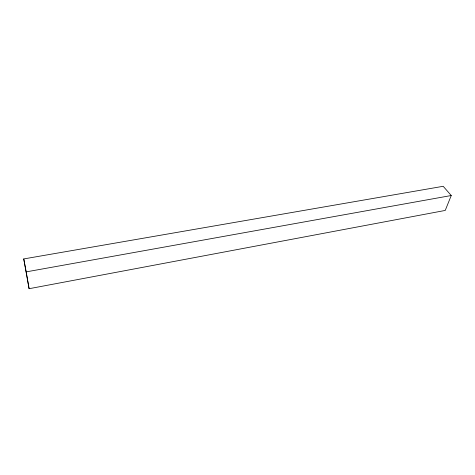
<?xml version="1.0" encoding="UTF-8"?>
<svg xmlns="http://www.w3.org/2000/svg" width="475" height="475" viewBox="0 0 475 475"><rect width="100%" height="100%" fill="white"/><g stroke="black" fill="none" stroke-linecap="round" stroke-linejoin="round"><path stroke-width="0.71" d="M451.25 195.516L445.235 210.437L29.094 288.705L23.75 258.928L443.193 186.295L451.25 195.516L26.184 271.878L23.75 258.928M26.184 271.878L29.094 288.705"/></g></svg>
